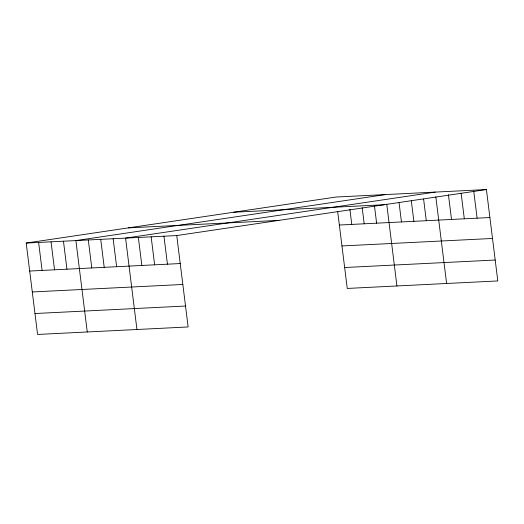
<?xml version="1.0" encoding="UTF-8"?>
<svg xmlns="http://www.w3.org/2000/svg" width="524" height="524" viewBox="0 0 524 524"><rect width="100%" height="100%" fill="white"/><g stroke="black" fill="none" stroke-linecap="round" stroke-linejoin="round"><path stroke-width="0.79" d="M26.2 243.057L176.745 235.564L188.129 326.956L37.584 334.45L26.2 243.057L335.871 197.044L486.416 189.55L497.8 280.943L347.255 288.436L337.659 211.434M385.553 194.568L75.882 240.582L87.266 331.98M435.228 192.098L125.563 238.112L136.947 329.504M176.745 235.564L486.416 189.55M233.678 212.227L384.223 204.733M128.393 227.874L278.938 220.381M339.356 225.032L489.901 217.539M341.962 245.953L492.508 238.459M29.685 271.046L180.236 263.546M344.648 267.515L495.193 260.022M32.291 291.966L182.837 284.473M34.977 313.529L185.522 306.029M473.722 190.985L477.109 218.174M461.12 193.225L464.31 218.809M448.426 194.659L451.511 219.445M435.83 196.893L446.612 283.491M423.608 199.113L426.294 220.702M411.288 200.528L413.875 221.318M399.065 202.749L401.456 221.94M386.745 204.163L396.93 285.966M374.424 205.585L376.618 223.178M362.202 207.799L364.193 223.794M349.881 209.22L351.774 224.41M163.953 236.2L167.438 264.188M151.154 236.835L154.639 264.823M138.356 237.477L141.847 265.458M113.138 238.728L116.629 266.716M100.719 239.35L104.204 267.332M88.301 239.966L91.785 267.954M63.463 241.204L66.948 269.185M51.038 241.819L54.529 269.808M38.619 242.442L42.103 270.423"/></g></svg>
